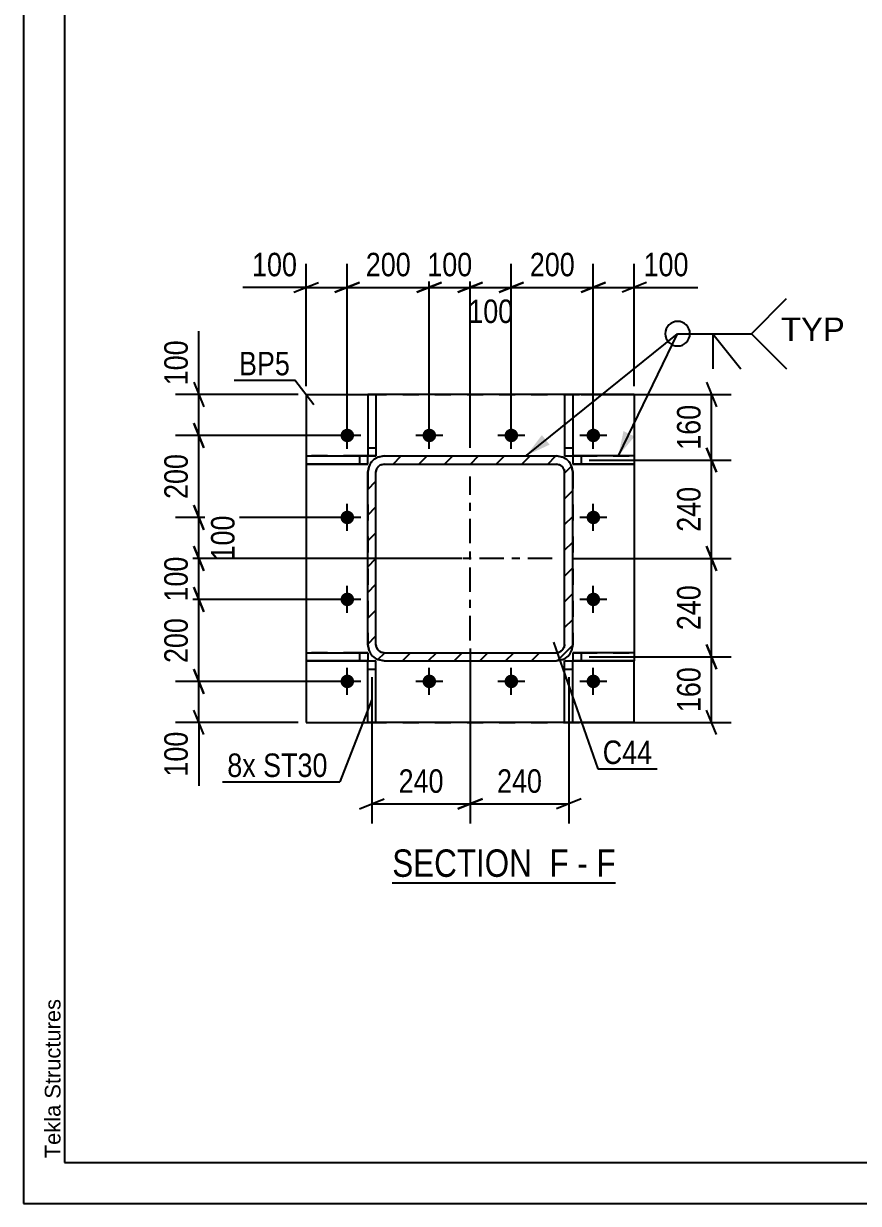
# Model space of a CAD drawing. Header units: millimetres. Extents: x -158 to 436, y -213 to 207.
# Drawn here: x -158.4 to -56.6, y -213.3 to -69.4 of the extents above; entities that cross this region are included whole.
import ezdxf

# ---------------------------------------------------------------- set-up
doc = ezdxf.new("R2010")
doc.units = ezdxf.units.MM
doc.linetypes.add('DXK_LINE_DOT2', pattern=[3.9198, 1.9599, -1.9599])
doc.linetypes.add('DXK_LINE_DOT3', pattern=[5.9187, 2.979, -0.9799, 0.9799, -0.9799])
doc.styles.add('Arial', font='ARIAL.TTF', dxfattribs={"height": 0.2})
doc.styles.add('Arial Narrow', font='ARIALN.TTF', dxfattribs={"height": 0.2})

# ---------------------------------------------------------------- blocks, each defined once
blk = doc.blocks.new('Unknown-284859241-1134')
at = {"color": 5, "linetype": 'Continuous'}
for p, q in [((-158.4, 206.66), (-158.4, -213.34)), ((-153.4, 201.66), (-153.4, -208.34)), ((-153.4, -208.34), (430.6, -208.34)), ((-158.4, -213.34), (435.6, -213.34))]:
    blk.add_line(p, q, dxfattribs=at)
at = {"color": 174, "linetype": 'Continuous', "style": 'Arial'}
blk.add_text('Tekla Structures', height=1.9102, rotation=90, dxfattribs=at).set_placement((-153.9, -207.84))
blk = doc.blocks.new('Unknown-284859241-11 - 3382')
at = {"color": 6, "linetype": 'Continuous'}
blk.add_line((-113.44, -174.26), (-86.22, -174.26), dxfattribs=at)
at = {"color": 0, "linetype": 'Continuous'}
for points in [[(-95.33, -173.51), (-95.33, -170.01), (-113.44, -170.01), (-113.44, -173.51)], [(-91.94, -173.51), (-91.94, -170.01), (-94.28, -170.01), (-94.28, -173.51)], [(-89.61, -173.51), (-89.61, -170.01), (-90.89, -170.01), (-90.89, -173.51)], [(-86.22, -173.51), (-86.22, -170.01), (-88.56, -170.01), (-88.56, -173.51)]]:
    blk.add_wipeout(points, dxfattribs=at)
at = {"color": 7, "linetype": 'Continuous', "style": 'Arial Narrow'}
for s, p in [('SECTION ', (-113.44, -173.51)), ('F', (-94.28, -173.51)), ('F', (-88.56, -173.51)), ('-', (-90.89, -173.51))]:
    blk.add_text(s, height=3.34, dxfattribs=at).set_placement(p)
blk = doc.blocks.new('Part-284859241-3432 - 3382')
at = {"color": 2, "linetype": 'Continuous'}
for p, q in [((-92.43, -114.67), (-92.43, -122.17)), ((-91.43, -114.67), (-92.43, -114.67)), ((-91.43, -114.67), (-91.43, -122.17)), ((-92.43, -121.17), (-91.43, -121.17)), ((-92.43, -122.17), (-91.43, -122.17)), ((-92.43, -122.17), (-91.43, -122.17))]:
    blk.add_line(p, q, dxfattribs=at)
at = {"color": 7, "linetype": 'DXK_LINE_DOT2'}
for p, q in [((-92.43, -114.67), (-91.43, -114.67)), ((-92.43, -121.17), (-91.43, -121.17)), ((-91.43, -122.17), (-91.43, -122.17))]:
    blk.add_line(p, q, dxfattribs=at)
blk = doc.blocks.new('Part-284859241-3452 - 3382')
at = {"color": 2, "linetype": 'Continuous'}
for p, q in [((-123.93, -122.17), (-123.93, -122.17)), ((-123.93, -122.17), (-117.43, -122.17)), ((-123.93, -122.17), (-123.93, -123.17)), ((-117.43, -122.17), (-116.43, -122.17)), ((-117.43, -122.17), (-117.43, -123.17)), ((-116.43, -123.17), (-116.43, -122.17)), ((-123.93, -123.17), (-117.43, -123.17)), ((-117.43, -123.17), (-123.93, -123.17)), ((-117.43, -123.17), (-116.43, -123.17)), ((-116.43, -123.17), (-117.43, -123.17)), ((-116.43, -123.17), (-116.43, -123.17))]:
    blk.add_line(p, q, dxfattribs=at)
at = {"color": 7, "linetype": 'DXK_LINE_DOT2'}
for p, q in [((-117.43, -122.17), (-123.93, -122.17)), ((-116.43, -122.17), (-117.43, -122.17)), ((-116.43, -122.17), (-116.43, -122.17)), ((-117.43, -123.17), (-117.43, -123.17))]:
    blk.add_line(p, q, dxfattribs=at)
blk = doc.blocks.new('Bolt-284859241-3397 - 3382')
at = {"linetype": 'Continuous'}
for points in [[(-118.93, -120.5), (-119.1, -120.48), (-119.26, -120.43), (-119.41, -120.34), (-119.54, -120.23), (-119.64, -120.09), (-119.71, -119.93), (-119.75, -119.76), (-119.75, -119.59), (-119.71, -119.42), (-119.64, -119.26), (-119.54, -119.12), (-119.41, -119.01), (-119.26, -118.92), (-119.1, -118.87), (-118.93, -118.85), (-118.76, -118.87), (-118.59, -118.92), (-118.44, -119.01), (-118.32, -119.12), (-118.21, -119.26), (-118.14, -119.42), (-118.11, -119.59), (-118.11, -119.76), (-118.14, -119.93), (-118.21, -120.09), (-118.32, -120.23), (-118.44, -120.34), (-118.59, -120.43), (-118.76, -120.48)], [(-108.93, -120.5), (-109.1, -120.48), (-109.26, -120.43), (-109.41, -120.34), (-109.54, -120.23), (-109.64, -120.09), (-109.71, -119.93), (-109.75, -119.76), (-109.75, -119.59), (-109.71, -119.42), (-109.64, -119.26), (-109.54, -119.12), (-109.41, -119.01), (-109.26, -118.92), (-109.1, -118.87), (-108.93, -118.85), (-108.76, -118.87), (-108.59, -118.92), (-108.44, -119.01), (-108.32, -119.12), (-108.21, -119.26), (-108.14, -119.42), (-108.11, -119.59), (-108.11, -119.76), (-108.14, -119.93), (-108.21, -120.09), (-108.32, -120.23), (-108.44, -120.34), (-108.59, -120.43), (-108.76, -120.48)], [(-98.93, -120.5), (-99.1, -120.48), (-99.26, -120.43), (-99.41, -120.34), (-99.54, -120.23), (-99.64, -120.09), (-99.71, -119.93), (-99.75, -119.76), (-99.75, -119.59), (-99.71, -119.42), (-99.64, -119.26), (-99.54, -119.12), (-99.41, -119.01), (-99.26, -118.92), (-99.1, -118.87), (-98.93, -118.85), (-98.76, -118.87), (-98.59, -118.92), (-98.44, -119.01), (-98.32, -119.12), (-98.21, -119.26), (-98.14, -119.42), (-98.11, -119.59), (-98.11, -119.76), (-98.14, -119.93), (-98.21, -120.09), (-98.32, -120.23), (-98.44, -120.34), (-98.59, -120.43), (-98.76, -120.48)], [(-88.93, -120.5), (-89.1, -120.48), (-89.26, -120.43), (-89.41, -120.34), (-89.54, -120.23), (-89.64, -120.09), (-89.71, -119.93), (-89.75, -119.76), (-89.75, -119.59), (-89.71, -119.42), (-89.64, -119.26), (-89.54, -119.12), (-89.41, -119.01), (-89.26, -118.92), (-89.1, -118.87), (-88.93, -118.85), (-88.76, -118.87), (-88.59, -118.92), (-88.44, -119.01), (-88.32, -119.12), (-88.21, -119.26), (-88.14, -119.42), (-88.11, -119.59), (-88.11, -119.76), (-88.14, -119.93), (-88.21, -120.09), (-88.32, -120.23), (-88.44, -120.34), (-88.59, -120.43), (-88.76, -120.48)], [(-118.93, -130.5), (-119.1, -130.48), (-119.26, -130.43), (-119.41, -130.34), (-119.54, -130.23), (-119.64, -130.09), (-119.71, -129.93), (-119.75, -129.76), (-119.75, -129.59), (-119.71, -129.42), (-119.64, -129.26), (-119.54, -129.12), (-119.41, -129.01), (-119.26, -128.92), (-119.1, -128.87), (-118.93, -128.85), (-118.76, -128.87), (-118.59, -128.92), (-118.44, -129.01), (-118.32, -129.12), (-118.21, -129.26), (-118.14, -129.42), (-118.11, -129.59), (-118.11, -129.76), (-118.14, -129.93), (-118.21, -130.09), (-118.32, -130.23), (-118.44, -130.34), (-118.59, -130.43), (-118.76, -130.48)], [(-88.93, -130.5), (-89.1, -130.48), (-89.26, -130.43), (-89.41, -130.34), (-89.54, -130.23), (-89.64, -130.09), (-89.71, -129.93), (-89.75, -129.76), (-89.75, -129.59), (-89.71, -129.42), (-89.64, -129.26), (-89.54, -129.12), (-89.41, -129.01), (-89.26, -128.92), (-89.1, -128.87), (-88.93, -128.85), (-88.76, -128.87), (-88.59, -128.92), (-88.44, -129.01), (-88.32, -129.12), (-88.21, -129.26), (-88.14, -129.42), (-88.11, -129.59), (-88.11, -129.76), (-88.14, -129.93), (-88.21, -130.09), (-88.32, -130.23), (-88.44, -130.34), (-88.59, -130.43), (-88.76, -130.48)], [(-118.93, -140.5), (-119.1, -140.48), (-119.26, -140.43), (-119.41, -140.34), (-119.54, -140.23), (-119.64, -140.09), (-119.71, -139.93), (-119.75, -139.76), (-119.75, -139.59), (-119.71, -139.42), (-119.64, -139.26), (-119.54, -139.12), (-119.41, -139.01), (-119.26, -138.92), (-119.1, -138.87), (-118.93, -138.85), (-118.76, -138.87), (-118.59, -138.92), (-118.44, -139.01), (-118.32, -139.12), (-118.21, -139.26), (-118.14, -139.42), (-118.11, -139.59), (-118.11, -139.76), (-118.14, -139.93), (-118.21, -140.09), (-118.32, -140.23), (-118.44, -140.34), (-118.59, -140.43), (-118.76, -140.48)], [(-88.93, -140.5), (-89.1, -140.48), (-89.26, -140.43), (-89.41, -140.34), (-89.54, -140.23), (-89.64, -140.09), (-89.71, -139.93), (-89.75, -139.76), (-89.75, -139.59), (-89.71, -139.42), (-89.64, -139.26), (-89.54, -139.12), (-89.41, -139.01), (-89.26, -138.92), (-89.1, -138.87), (-88.93, -138.85), (-88.76, -138.87), (-88.59, -138.92), (-88.44, -139.01), (-88.32, -139.12), (-88.21, -139.26), (-88.14, -139.42), (-88.11, -139.59), (-88.11, -139.76), (-88.14, -139.93), (-88.21, -140.09), (-88.32, -140.23), (-88.44, -140.34), (-88.59, -140.43), (-88.76, -140.48)], [(-118.93, -150.5), (-119.1, -150.48), (-119.26, -150.43), (-119.41, -150.34), (-119.54, -150.23), (-119.64, -150.09), (-119.71, -149.93), (-119.75, -149.76), (-119.75, -149.59), (-119.71, -149.42), (-119.64, -149.26), (-119.54, -149.12), (-119.41, -149.01), (-119.26, -148.92), (-119.1, -148.87), (-118.93, -148.85), (-118.76, -148.87), (-118.59, -148.92), (-118.44, -149.01), (-118.32, -149.12), (-118.21, -149.26), (-118.14, -149.42), (-118.11, -149.59), (-118.11, -149.76), (-118.14, -149.93), (-118.21, -150.09), (-118.32, -150.23), (-118.44, -150.34), (-118.59, -150.43), (-118.76, -150.48)], [(-108.93, -150.5), (-109.1, -150.48), (-109.26, -150.43), (-109.41, -150.34), (-109.54, -150.23), (-109.64, -150.09), (-109.71, -149.93), (-109.75, -149.76), (-109.75, -149.59), (-109.71, -149.42), (-109.64, -149.26), (-109.54, -149.12), (-109.41, -149.01), (-109.26, -148.92), (-109.1, -148.87), (-108.93, -148.85), (-108.76, -148.87), (-108.59, -148.92), (-108.44, -149.01), (-108.32, -149.12), (-108.21, -149.26), (-108.14, -149.42), (-108.11, -149.59), (-108.11, -149.76), (-108.14, -149.93), (-108.21, -150.09), (-108.32, -150.23), (-108.44, -150.34), (-108.59, -150.43), (-108.76, -150.48)], [(-98.93, -150.5), (-99.1, -150.48), (-99.26, -150.43), (-99.41, -150.34), (-99.54, -150.23), (-99.64, -150.09), (-99.71, -149.93), (-99.75, -149.76), (-99.75, -149.59), (-99.71, -149.42), (-99.64, -149.26), (-99.54, -149.12), (-99.41, -149.01), (-99.26, -148.92), (-99.1, -148.87), (-98.93, -148.85), (-98.76, -148.87), (-98.59, -148.92), (-98.44, -149.01), (-98.32, -149.12), (-98.21, -149.26), (-98.14, -149.42), (-98.11, -149.59), (-98.11, -149.76), (-98.14, -149.93), (-98.21, -150.09), (-98.32, -150.23), (-98.44, -150.34), (-98.59, -150.43), (-98.76, -150.48)], [(-88.93, -150.5), (-89.1, -150.48), (-89.26, -150.43), (-89.41, -150.34), (-89.54, -150.23), (-89.64, -150.09), (-89.71, -149.93), (-89.75, -149.76), (-89.75, -149.59), (-89.71, -149.42), (-89.64, -149.26), (-89.54, -149.12), (-89.41, -149.01), (-89.26, -148.92), (-89.1, -148.87), (-88.93, -148.85), (-88.76, -148.87), (-88.59, -148.92), (-88.44, -149.01), (-88.32, -149.12), (-88.21, -149.26), (-88.14, -149.42), (-88.11, -149.59), (-88.11, -149.76), (-88.14, -149.93), (-88.21, -150.09), (-88.32, -150.23), (-88.44, -150.34), (-88.59, -150.43), (-88.76, -150.48)]]:
    blk.add_hatch(color=1, dxfattribs=at).paths.add_polyline_path(points)
at = {"color": 1, "linetype": 'Continuous'}
for p, q in [((-118.93, -121.32), (-118.93, -118.02)), ((-108.93, -121.32), (-108.93, -118.02)), ((-98.93, -121.32), (-98.93, -118.02)), ((-88.93, -121.32), (-88.93, -118.02)), ((-117.28, -119.67), (-120.58, -119.67)), ((-107.28, -119.67), (-110.58, -119.67)), ((-97.28, -119.67), (-100.58, -119.67)), ((-87.28, -119.67), (-90.58, -119.67)), ((-118.93, -131.32), (-118.93, -128.02)), ((-88.93, -131.32), (-88.93, -128.02)), ((-117.28, -129.67), (-120.58, -129.67)), ((-87.28, -129.67), (-90.58, -129.67)), ((-118.93, -141.32), (-118.93, -138.02)), ((-88.93, -141.32), (-88.93, -138.02)), ((-117.28, -139.67), (-120.58, -139.67)), ((-87.28, -139.67), (-90.58, -139.67)), ((-118.93, -151.32), (-118.93, -148.02)), ((-108.93, -151.32), (-108.93, -148.02)), ((-98.93, -151.32), (-98.93, -148.02)), ((-88.93, -151.32), (-88.93, -148.02)), ((-117.28, -149.67), (-120.58, -149.67)), ((-107.28, -149.67), (-110.58, -149.67)), ((-97.28, -149.67), (-100.58, -149.67)), ((-87.28, -149.67), (-90.58, -149.67))]:
    blk.add_line(p, q, dxfattribs=at)
blk = doc.blocks.new('Part-284859241-3486 - 3382')
at = {"color": 2, "linetype": 'Continuous'}
for p, q in [((-123.93, -114.67), (-116.43, -114.67)), ((-123.93, -114.67), (-123.93, -114.67)), ((-123.93, -114.67), (-123.93, -122.17)), ((-92.43, -114.67), (-115.43, -114.67)), ((-83.93, -114.67), (-91.43, -114.67)), ((-83.93, -114.67), (-83.93, -114.67)), ((-83.93, -114.67), (-83.93, -122.17)), ((-123.93, -123.17), (-123.93, -146.17)), ((-83.93, -123.17), (-83.93, -146.17)), ((-123.93, -147.17), (-123.93, -154.67)), ((-83.93, -154.67), (-83.93, -147.17)), ((-123.93, -154.67), (-116.43, -154.67)), ((-92.43, -154.67), (-115.43, -154.67)), ((-83.93, -154.67), (-91.43, -154.67))]:
    blk.add_line(p, q, dxfattribs=at)
at = {"color": 7, "linetype": 'DXK_LINE_DOT2'}
for p, q in [((-123.93, -114.67), (-83.93, -114.67)), ((-116.43, -114.67), (-115.43, -114.67)), ((-91.43, -114.67), (-92.43, -114.67)), ((-123.93, -122.17), (-123.93, -123.17)), ((-83.93, -122.17), (-83.93, -123.17)), ((-123.93, -146.17), (-123.93, -147.17)), ((-83.93, -146.17), (-83.93, -147.17)), ((-123.93, -154.67), (-83.93, -154.67)), ((-116.43, -154.67), (-115.43, -154.67)), ((-91.43, -154.67), (-92.43, -154.67))]:
    blk.add_line(p, q, dxfattribs=at)
blk = doc.blocks.new('Part-284859241-3422 - 3382')
at = {"color": 2, "linetype": 'Continuous'}
for p, q in [((-92.43, -147.17), (-91.43, -147.17)), ((-92.43, -154.67), (-92.43, -147.17)), ((-92.43, -148.17), (-91.43, -148.17)), ((-91.43, -154.67), (-91.43, -147.17)), ((-92.43, -154.67), (-91.43, -154.67))]:
    blk.add_line(p, q, dxfattribs=at)
at = {"color": 7, "linetype": 'DXK_LINE_DOT2'}
for p, q in [((-92.43, -147.17), (-91.43, -147.17)), ((-92.43, -148.17), (-91.43, -148.17)), ((-91.43, -154.67), (-92.43, -154.67))]:
    blk.add_line(p, q, dxfattribs=at)
blk = doc.blocks.new('Part-284859241-3402 - 3382')
at = {"linetype": 'Continuous'}
h = blk.add_hatch(dxfattribs=at)
h.set_pattern_fill('', scale=0.7, style=0, pattern_type=0)
h.set_pattern_definition([(45, (-91.581, -123.4067), (-1.57154, 1.57154), [])])
h.paths.add_polyline_path([(-91.43, -124.17), (-91.58, -123.41), (-92.01, -122.76), (-92.66, -122.32), (-93.43, -122.17), (-114.43, -122.17), (-115.19, -122.32), (-115.84, -122.76), (-116.28, -123.41), (-116.43, -124.17), (-116.43, -145.17), (-116.28, -145.94), (-115.84, -146.59), (-115.19, -147.02), (-114.43, -147.17), (-93.43, -147.17), (-92.66, -147.02), (-92.01, -146.59), (-91.58, -145.94), (-91.43, -145.17)])
h.paths.add_polyline_path([(-92.5, -145.55), (-92.72, -145.88), (-93.05, -146.1), (-93.43, -146.17), (-114.43, -146.17), (-114.81, -146.1), (-115.14, -145.88), (-115.35, -145.55), (-115.43, -145.17), (-115.43, -124.17), (-115.35, -123.79), (-115.14, -123.47), (-114.81, -123.25), (-114.43, -123.17), (-93.43, -123.17), (-93.05, -123.25), (-92.72, -123.47), (-92.5, -123.79), (-92.43, -124.17), (-92.43, -145.17)])
at = {"color": 7, "linetype": 'DXK_LINE_DOT2'}
for p, q in [((-115.19, -122.33), (-114.43, -122.17)), ((-114.43, -122.17), (-93.43, -122.17)), ((-114.43, -122.17), (-114.43, -122.17)), ((-93.43, -122.17), (-93.43, -122.17)), ((-93.43, -122.17), (-92.66, -122.33)), ((-116.43, -124.17), (-116.28, -123.41)), ((-91.58, -123.41), (-91.43, -124.17)), ((-116.43, -124.17), (-116.43, -145.17)), ((-115.35, -123.79), (-115.43, -124.17)), ((-115.43, -124.17), (-115.43, -124.17)), ((-115.43, -145.17), (-115.43, -124.17)), ((-115.35, -123.79), (-115.35, -123.79)), ((-92.5, -123.79), (-92.5, -123.79)), ((-92.43, -124.17), (-92.5, -123.79)), ((-92.43, -124.17), (-92.43, -124.17)), ((-92.43, -145.17), (-92.43, -124.17)), ((-91.43, -124.17), (-91.43, -145.17)), ((-116.28, -145.94), (-116.43, -145.17)), ((-115.43, -145.17), (-115.43, -145.17)), ((-115.43, -145.17), (-115.35, -145.56)), ((-92.5, -145.56), (-92.43, -145.17)), ((-92.43, -145.17), (-92.43, -145.17)), ((-91.43, -145.17), (-91.58, -145.94)), ((-114.81, -146.1), (-114.43, -146.17)), ((-114.43, -146.17), (-114.43, -146.17)), ((-114.43, -146.17), (-93.43, -146.17)), ((-93.43, -146.17), (-93.05, -146.1)), ((-93.43, -146.17), (-93.43, -146.17))]:
    blk.add_line(p, q, dxfattribs=at)
at = {"color": 2, "linetype": 'Continuous'}
for p, q in [((-114.43, -122.17), (-115.19, -122.32)), ((-114.43, -122.17), (-93.43, -122.17)), ((-92.66, -122.32), (-93.43, -122.17)), ((-116.28, -123.41), (-116.43, -124.17)), ((-114.43, -123.17), (-114.81, -123.25)), ((-114.81, -123.25), (-114.43, -123.17)), ((-114.43, -123.17), (-114.43, -123.17)), ((-114.43, -123.17), (-93.43, -123.17)), ((-114.43, -123.17), (-93.43, -123.17)), ((-93.43, -123.17), (-93.43, -123.17)), ((-93.05, -123.25), (-93.43, -123.17)), ((-93.43, -123.17), (-93.05, -123.25)), ((-91.43, -124.17), (-91.58, -123.41)), ((-116.43, -145.17), (-116.43, -124.17)), ((-115.43, -124.17), (-115.35, -123.79)), ((-115.43, -145.17), (-115.43, -124.17)), ((-92.5, -123.79), (-92.43, -124.17)), ((-92.43, -145.17), (-92.43, -124.17)), ((-91.43, -145.17), (-91.43, -124.17)), ((-116.43, -145.17), (-116.28, -145.94)), ((-115.35, -145.55), (-115.43, -145.17)), ((-92.43, -145.17), (-92.5, -145.55)), ((-91.58, -145.94), (-91.43, -145.17)), ((-116.28, -145.94), (-116.28, -145.94)), ((-116.28, -145.94), (-116.28, -145.94)), ((-114.43, -146.17), (-114.81, -146.1)), ((-114.43, -146.17), (-93.43, -146.17)), ((-93.05, -146.1), (-93.43, -146.17)), ((-91.58, -145.94), (-91.58, -145.94)), ((-91.58, -145.94), (-91.58, -145.94)), ((-114.43, -147.17), (-115.19, -147.02)), ((-115.19, -147.02), (-114.43, -147.17)), ((-114.43, -147.17), (-93.43, -147.17)), ((-114.43, -147.17), (-114.43, -147.17)), ((-114.43, -147.17), (-93.43, -147.17)), ((-92.66, -147.02), (-93.43, -147.17)), ((-93.43, -147.17), (-92.66, -147.02)), ((-93.43, -147.17), (-93.43, -147.17))]:
    blk.add_line(p, q, dxfattribs=at)
at = {"color": 7, "linetype": 'DXK_LINE_DOT3'}
for p, q in [((-103.93, -144.67), (-103.93, -124.67)), ((-93.93, -134.67), (-113.93, -134.67))]:
    blk.add_line(p, q, dxfattribs=at)
at = {"color": 2, "linetype": 'Continuous'}
for centre, radius, start, end in [((-114.43, -124.17), 2, 112.5, 157.5), ((-114.43, -124.17), 1, 112.5, 157.5), ((-114.43, -124.17), 1, 112.5, 157.5), ((-93.43, -124.17), 1, 22.5, 67.5), ((-93.43, -124.17), 1, 22.5, 67.5), ((-93.43, -124.17), 2, 22.5, 67.5), ((-114.43, -145.17), 2, 202.5, 247.5), ((-114.43, -145.17), 2, 202.5, 247.5), ((-114.43, -145.17), 1, 202.5, 247.5), ((-93.43, -145.17), 1, 292.5, 337.5), ((-93.43, -145.17), 2, 292.5, 337.5), ((-93.43, -145.17), 2, 292.5, 337.5)]:
    blk.add_arc(centre, radius, start, end, dxfattribs=at)
at = {"color": 7, "linetype": 'DXK_LINE_DOT2'}
for centre, radius, start, end in [((-114.43, -124.17), 2, 112.5, 157.5), ((-93.43, -124.17), 2, 22.5, 67.5), ((-114.43, -145.17), 1, 202.5, 247.5), ((-93.43, -145.17), 1, 292.5, 337.5)]:
    blk.add_arc(centre, radius, start, end, dxfattribs=at)
blk = doc.blocks.new('Part-284859241-3417 - 3382')
at = {"color": 2, "linetype": 'Continuous'}
for p, q in [((-116.43, -147.17), (-115.43, -147.17)), ((-116.43, -154.67), (-116.43, -147.17)), ((-116.43, -148.17), (-115.43, -148.17)), ((-115.43, -154.67), (-115.43, -147.17)), ((-116.43, -154.67), (-115.43, -154.67))]:
    blk.add_line(p, q, dxfattribs=at)
at = {"color": 7, "linetype": 'DXK_LINE_DOT2'}
for p, q in [((-116.43, -147.17), (-115.43, -147.17)), ((-116.43, -148.17), (-115.43, -148.17)), ((-115.43, -154.67), (-116.43, -154.67))]:
    blk.add_line(p, q, dxfattribs=at)
blk = doc.blocks.new('Part-284859241-3427 - 3382')
at = {"color": 2, "linetype": 'Continuous'}
for p, q in [((-116.43, -114.67), (-116.43, -122.17)), ((-115.43, -114.67), (-116.43, -114.67)), ((-115.43, -114.67), (-115.43, -122.17)), ((-116.43, -121.17), (-115.43, -121.17)), ((-115.43, -122.17), (-116.43, -122.17)), ((-116.43, -122.17), (-115.43, -122.17))]:
    blk.add_line(p, q, dxfattribs=at)
at = {"color": 7, "linetype": 'DXK_LINE_DOT2'}
for p, q in [((-116.43, -114.67), (-115.43, -114.67)), ((-116.43, -121.17), (-115.43, -121.17)), ((-116.43, -122.17), (-116.43, -122.17))]:
    blk.add_line(p, q, dxfattribs=at)
blk = doc.blocks.new('Part-284859241-3437 - 3382')
at = {"color": 2, "linetype": 'Continuous'}
for p, q in [((-90.43, -146.17), (-91.43, -146.17)), ((-91.43, -146.17), (-91.43, -147.17)), ((-90.43, -146.17), (-90.43, -147.17)), ((-83.93, -146.17), (-90.43, -146.17)), ((-83.93, -146.17), (-83.93, -147.17)), ((-91.43, -147.17), (-90.43, -147.17)), ((-90.43, -147.17), (-91.43, -147.17)), ((-90.43, -147.17), (-83.93, -147.17)), ((-83.93, -147.17), (-90.43, -147.17)), ((-83.93, -147.17), (-83.93, -147.17))]:
    blk.add_line(p, q, dxfattribs=at)
at = {"color": 7, "linetype": 'DXK_LINE_DOT2'}
for p, q in [((-91.43, -146.17), (-90.43, -146.17)), ((-90.43, -146.17), (-83.93, -146.17)), ((-91.43, -147.17), (-91.43, -147.17)), ((-91.43, -147.17), (-91.43, -147.17)), ((-90.43, -147.17), (-90.43, -147.17)), ((-83.93, -147.17), (-83.93, -147.17))]:
    blk.add_line(p, q, dxfattribs=at)
blk = doc.blocks.new('Part-284859241-3442 - 3382')
at = {"color": 2, "linetype": 'Continuous'}
for p, q in [((-90.43, -122.17), (-91.43, -122.17)), ((-91.43, -122.17), (-91.43, -123.17)), ((-90.43, -122.17), (-90.43, -123.17)), ((-83.93, -122.17), (-90.43, -122.17)), ((-83.93, -122.17), (-83.93, -123.17)), ((-91.43, -123.17), (-90.43, -123.17)), ((-90.43, -123.17), (-91.43, -123.17)), ((-91.43, -123.17), (-91.43, -123.17)), ((-91.43, -123.17), (-91.43, -123.17)), ((-90.43, -123.17), (-83.93, -123.17)), ((-83.93, -123.17), (-90.43, -123.17)), ((-83.93, -123.17), (-83.93, -123.17))]:
    blk.add_line(p, q, dxfattribs=at)
at = {"color": 7, "linetype": 'DXK_LINE_DOT2'}
for p, q in [((-91.43, -122.17), (-90.43, -122.17)), ((-90.43, -122.17), (-83.93, -122.17)), ((-90.43, -123.17), (-90.43, -123.17)), ((-83.93, -123.17), (-83.93, -123.17))]:
    blk.add_line(p, q, dxfattribs=at)
blk = doc.blocks.new('Part-284859241-3447 - 3382')
at = {"color": 2, "linetype": 'Continuous'}
for p, q in [((-123.93, -146.17), (-123.93, -146.17)), ((-123.93, -146.17), (-117.43, -146.17)), ((-123.93, -146.17), (-123.93, -147.17)), ((-117.43, -146.17), (-116.43, -146.17)), ((-117.43, -146.17), (-117.43, -147.17)), ((-116.43, -146.17), (-116.43, -147.17)), ((-123.93, -147.17), (-117.43, -147.17)), ((-117.43, -147.17), (-123.93, -147.17)), ((-117.43, -147.17), (-116.43, -147.17)), ((-116.43, -147.17), (-117.43, -147.17))]:
    blk.add_line(p, q, dxfattribs=at)
at = {"color": 7, "linetype": 'DXK_LINE_DOT2'}
for p, q in [((-117.43, -146.17), (-123.93, -146.17)), ((-116.43, -146.17), (-117.43, -146.17)), ((-116.43, -146.17), (-116.43, -146.17)), ((-117.43, -147.17), (-117.43, -147.17)), ((-116.43, -147.17), (-116.43, -147.17)), ((-116.43, -147.17), (-116.43, -147.17))]:
    blk.add_line(p, q, dxfattribs=at)
blk = doc.blocks.new('StraightDimension-284859241-3580 - 3382')
at = {"color": 7, "linetype": 'Continuous'}
for p, q in [((-103.93, -121.17), (-103.93, -99.21)), ((-98.93, -118.67), (-98.93, -99.21)), ((-105.43, -102.21), (-102.43, -101.01)), ((-103.93, -101.61), (-98.93, -101.61)), ((-97.43, -101.01), (-100.43, -102.21))]:
    blk.add_line(p, q, dxfattribs=at)
at = {"color": 0}
blk.add_wipeout([(-98.09, -106.56), (-98.09, -102.36), (-104.77, -102.36), (-104.77, -106.56)], dxfattribs=at)
at = {"color": 3, "style": 'Arial Narrow'}
blk.add_text('100', height=2.863, dxfattribs=at).set_placement((-104.17, -105.96))
blk = doc.blocks.new('StraightDimension-284859241-3667 - 3382')
at = {"color": 7, "linetype": 'Continuous'}
for p, q in [((-75.11, -145.17), (-73.91, -148.17)), ((-89.43, -146.67), (-72.11, -146.67)), ((-74.51, -154.67), (-74.51, -146.67)), ((-73.91, -156.17), (-75.11, -153.17)), ((-90.43, -154.67), (-72.11, -154.67))]:
    blk.add_line(p, q, dxfattribs=at)
at = {"color": 0}
blk.add_wipeout([(-75.26, -147.33), (-79.46, -147.33), (-79.46, -154.02), (-75.26, -154.02)], dxfattribs=at)
at = {"color": 3, "style": 'Arial Narrow'}
blk.add_text('160', height=2.863, rotation=90.0002, dxfattribs=at).set_placement((-75.86, -153.42))
blk = doc.blocks.new('StraightDimension-284859241-3530 - 3382')
at = {"color": 7, "linetype": 'Continuous'}
for p, q in [((-137.63, -138.2), (-136.43, -141.2)), ((-119.93, -139.7), (-139.88, -139.7)), ((-137.03, -149.67), (-137.03, -139.7)), ((-136.43, -151.17), (-137.63, -148.17)), ((-119.93, -149.67), (-139.88, -149.67))]:
    blk.add_line(p, q, dxfattribs=at)
at = {"color": 0}
blk.add_wipeout([(-137.78, -141.34), (-141.98, -141.34), (-141.98, -148.03), (-137.78, -148.03)], dxfattribs=at)
at = {"color": 3, "style": 'Arial Narrow'}
blk.add_text('200', height=2.863, rotation=90.0002, dxfattribs=at).set_placement((-138.38, -147.43))
blk = doc.blocks.new('StraightDimension-284859241-3639 - 3382')
at = {"color": 7, "linetype": 'Continuous'}
for p, q in [((-75.11, -113.17), (-73.91, -116.17)), ((-90.43, -114.67), (-72.11, -114.67)), ((-74.51, -122.67), (-74.51, -114.67)), ((-73.91, -124.17), (-75.11, -121.17)), ((-89.43, -122.67), (-72.11, -122.67))]:
    blk.add_line(p, q, dxfattribs=at)
at = {"color": 0}
blk.add_wipeout([(-75.26, -115.33), (-79.46, -115.33), (-79.46, -122.02), (-75.26, -122.02)], dxfattribs=at)
at = {"color": 3, "style": 'Arial Narrow'}
blk.add_text('160', height=2.863, rotation=90.0002, dxfattribs=at).set_placement((-75.86, -121.42))
blk = doc.blocks.new('StraightDimension-284859241-3492 - 3382')
at = {"color": 7, "linetype": 'Continuous'}
for p, q in [((-137.03, -114.67), (-137.03, -106.94)), ((-137.03, -114.67), (-137.03, -106.94)), ((-137.63, -113.17), (-136.43, -116.17)), ((-124.93, -114.67), (-139.88, -114.67)), ((-137.03, -119.67), (-137.03, -114.67)), ((-136.43, -121.17), (-137.63, -118.17)), ((-119.93, -119.67), (-139.88, -119.67))]:
    blk.add_line(p, q, dxfattribs=at)
at = {"color": 0}
blk.add_wipeout([(-137.78, -107.47), (-141.98, -107.47), (-141.98, -114.15), (-137.78, -114.15)], dxfattribs=at)
at = {"color": 3, "style": 'Arial Narrow'}
blk.add_text('100', height=2.863, rotation=90.0002, dxfattribs=at).set_placement((-138.38, -113.55))
blk = doc.blocks.new('StraightDimension-284859241-3649 - 3382')
at = {"color": 7, "linetype": 'Continuous'}
for p, q in [((-75.11, -121.17), (-73.91, -124.17)), ((-89.43, -122.67), (-72.11, -122.67)), ((-74.51, -134.67), (-74.51, -122.67)), ((-73.91, -136.17), (-75.11, -133.17)), ((-91.43, -134.67), (-72.11, -134.67))]:
    blk.add_line(p, q, dxfattribs=at)
at = {"color": 0}
blk.add_wipeout([(-75.26, -125.33), (-79.46, -125.33), (-79.46, -132.02), (-75.26, -132.02)], dxfattribs=at)
at = {"color": 3, "style": 'Arial Narrow'}
blk.add_text('240', height=2.863, rotation=90.0002, dxfattribs=at).set_placement((-75.86, -131.42))
blk = doc.blocks.new('StraightDimension-284859241-3504 - 3382')
at = {"color": 7, "linetype": 'Continuous'}
for p, q in [((-137.63, -118.17), (-136.43, -121.17)), ((-119.93, -119.67), (-139.88, -119.67)), ((-137.03, -129.67), (-137.03, -119.67)), ((-136.43, -131.17), (-137.63, -128.17)), ((-119.93, -129.67), (-139.88, -129.67))]:
    blk.add_line(p, q, dxfattribs=at)
at = {"color": 0}
blk.add_wipeout([(-137.78, -121.33), (-141.98, -121.33), (-141.98, -128.02), (-137.78, -128.02)], dxfattribs=at)
at = {"color": 3, "style": 'Arial Narrow'}
blk.add_text('200', height=2.863, rotation=90.0002, dxfattribs=at).set_placement((-138.38, -127.42))
blk = doc.blocks.new('StraightDimension-284859241-3514 - 3382')
at = {"color": 7, "linetype": 'Continuous'}
for p, q in [((-137.63, -128.17), (-136.43, -131.17)), ((-119.93, -129.67), (-139.43, -129.67)), ((-137.03, -134.67), (-137.03, -129.67)), ((-136.43, -136.17), (-137.63, -133.17)), ((-104.93, -134.67), (-139.43, -134.67))]:
    blk.add_line(p, q, dxfattribs=at)
at = {"color": 0}
blk.add_wipeout([(-132.08, -128.83), (-136.28, -128.83), (-136.28, -135.52), (-132.08, -135.52)], dxfattribs=at)
at = {"color": 3, "style": 'Arial Narrow'}
blk.add_text('100', height=2.863, rotation=90.0002, dxfattribs=at).set_placement((-132.68, -134.92))
blk = doc.blocks.new('StraightDimension-284859241-3522 - 3382')
at = {"color": 7, "linetype": 'Continuous'}
for p, q in [((-137.63, -133.17), (-136.43, -136.17)), ((-104.93, -134.67), (-139.88, -134.67)), ((-137.03, -139.7), (-137.03, -134.67)), ((-136.43, -141.2), (-137.63, -138.2)), ((-119.93, -139.7), (-139.88, -139.7))]:
    blk.add_line(p, q, dxfattribs=at)
at = {"color": 0}
blk.add_wipeout([(-137.78, -133.84), (-141.98, -133.84), (-141.98, -140.53), (-137.78, -140.53)], dxfattribs=at)
at = {"color": 3, "style": 'Arial Narrow'}
blk.add_text('100', height=2.863, rotation=90.0002, dxfattribs=at).set_placement((-138.38, -139.93))
blk = doc.blocks.new('StraightDimension-284859241-3540 - 3382')
at = {"color": 7, "linetype": 'Continuous'}
for p, q in [((-137.63, -148.17), (-136.43, -151.17)), ((-119.93, -149.67), (-139.88, -149.67)), ((-137.03, -154.67), (-137.03, -149.67)), ((-136.43, -156.17), (-137.63, -153.17)), ((-124.93, -154.67), (-139.88, -154.67)), ((-137.03, -154.67), (-137.03, -162.41)), ((-137.03, -154.67), (-137.03, -162.41))]:
    blk.add_line(p, q, dxfattribs=at)
at = {"color": 0}
blk.add_wipeout([(-137.78, -155.2), (-141.98, -155.2), (-141.98, -161.88), (-137.78, -161.88)], dxfattribs=at)
at = {"color": 3, "style": 'Arial Narrow'}
blk.add_text('100', height=2.863, rotation=90.0002, dxfattribs=at).set_placement((-138.38, -161.28))
blk = doc.blocks.new('StraightDimension-284859241-3551 - 3382')
at = {"color": 7, "linetype": 'Continuous'}
for p, q in [((-123.93, -113.67), (-123.93, -98.76)), ((-118.93, -118.67), (-118.93, -98.76)), ((-123.93, -101.61), (-131.66, -101.61)), ((-123.93, -101.61), (-131.66, -101.61)), ((-125.43, -102.21), (-122.43, -101.01)), ((-123.93, -101.61), (-118.93, -101.61)), ((-117.43, -101.01), (-120.43, -102.21))]:
    blk.add_line(p, q, dxfattribs=at)
at = {"color": 0}
blk.add_wipeout([(-124.45, -100.86), (-124.45, -96.66), (-131.14, -96.66), (-131.14, -100.86)], dxfattribs=at)
at = {"color": 3, "style": 'Arial Narrow'}
blk.add_text('100', height=2.863, dxfattribs=at).set_placement((-130.54, -100.26))
blk = doc.blocks.new('StraightDimension-284859241-3562 - 3382')
at = {"color": 7, "linetype": 'Continuous'}
for p, q in [((-118.93, -118.67), (-118.93, -98.76)), ((-108.93, -118.67), (-108.93, -98.76)), ((-120.43, -102.21), (-117.43, -101.01)), ((-118.93, -101.61), (-108.93, -101.61)), ((-107.43, -101.01), (-110.43, -102.21))]:
    blk.add_line(p, q, dxfattribs=at)
at = {"color": 0}
blk.add_wipeout([(-110.59, -100.86), (-110.59, -96.66), (-117.27, -96.66), (-117.27, -100.86)], dxfattribs=at)
at = {"color": 3, "style": 'Arial Narrow'}
blk.add_text('200', height=2.863, dxfattribs=at).set_placement((-116.67, -100.26))
blk = doc.blocks.new('StraightDimension-284859241-3572 - 3382')
at = {"color": 7, "linetype": 'Continuous'}
for p, q in [((-108.93, -118.67), (-108.93, -98.76)), ((-103.93, -121.17), (-103.93, -98.76)), ((-110.43, -102.21), (-107.43, -101.01)), ((-108.93, -101.61), (-103.93, -101.61)), ((-102.43, -101.01), (-105.43, -102.21))]:
    blk.add_line(p, q, dxfattribs=at)
at = {"color": 0}
blk.add_wipeout([(-103.09, -100.86), (-103.09, -96.66), (-109.77, -96.66), (-109.77, -100.86)], dxfattribs=at)
at = {"color": 3, "style": 'Arial Narrow'}
blk.add_text('100', height=2.863, dxfattribs=at).set_placement((-109.17, -100.26))
blk = doc.blocks.new('StraightDimension-284859241-3588 - 3382')
at = {"color": 7, "linetype": 'Continuous'}
for p, q in [((-98.93, -118.67), (-98.93, -98.76)), ((-88.93, -118.67), (-88.93, -98.76)), ((-100.43, -102.21), (-97.43, -101.01)), ((-98.93, -101.61), (-88.93, -101.61)), ((-87.43, -101.01), (-90.43, -102.21))]:
    blk.add_line(p, q, dxfattribs=at)
at = {"color": 0}
blk.add_wipeout([(-90.59, -100.86), (-90.59, -96.66), (-97.27, -96.66), (-97.27, -100.86)], dxfattribs=at)
at = {"color": 3, "style": 'Arial Narrow'}
blk.add_text('200', height=2.863, dxfattribs=at).set_placement((-96.67, -100.26))
blk = doc.blocks.new('StraightDimension-284859241-3598 - 3382')
at = {"color": 7, "linetype": 'Continuous'}
for p, q in [((-88.93, -118.67), (-88.93, -98.76)), ((-83.93, -113.67), (-83.93, -98.76)), ((-90.43, -102.21), (-87.43, -101.01)), ((-88.93, -101.61), (-83.93, -101.61)), ((-82.43, -101.01), (-85.43, -102.21)), ((-83.93, -101.61), (-76.19, -101.61)), ((-83.93, -101.61), (-76.19, -101.61))]:
    blk.add_line(p, q, dxfattribs=at)
at = {"color": 0}
blk.add_wipeout([(-76.72, -100.86), (-76.72, -96.66), (-83.4, -96.66), (-83.4, -100.86)], dxfattribs=at)
at = {"color": 3, "style": 'Arial Narrow'}
blk.add_text('100', height=2.863, dxfattribs=at).set_placement((-82.8, -100.26))
blk = doc.blocks.new('StraightDimension-284859241-3609 - 3382')
at = {"color": 7, "linetype": 'Continuous'}
for p, q in [((-103.93, -145.67), (-103.93, -167.01)), ((-91.93, -149.17), (-91.93, -167.01)), ((-105.43, -165.21), (-102.43, -164.01)), ((-90.43, -164.01), (-93.43, -165.21)), ((-103.93, -164.61), (-91.93, -164.61))]:
    blk.add_line(p, q, dxfattribs=at)
at = {"color": 0}
blk.add_wipeout([(-94.59, -163.86), (-94.59, -159.66), (-101.27, -159.66), (-101.27, -163.86)], dxfattribs=at)
at = {"color": 3, "style": 'Arial Narrow'}
blk.add_text('240', height=2.863, dxfattribs=at).set_placement((-100.67, -163.26))
blk = doc.blocks.new('StraightDimension-284859241-3624 - 3382')
at = {"color": 7, "linetype": 'Continuous'}
for p, q in [((-103.93, -145.67), (-103.93, -167.01)), ((-115.93, -149.17), (-115.93, -167.01)), ((-117.43, -165.21), (-114.43, -164.01)), ((-102.43, -164.01), (-105.43, -165.21)), ((-115.93, -164.61), (-103.93, -164.61))]:
    blk.add_line(p, q, dxfattribs=at)
at = {"color": 0}
blk.add_wipeout([(-106.59, -163.86), (-106.59, -159.66), (-113.27, -159.66), (-113.27, -163.86)], dxfattribs=at)
at = {"color": 3, "style": 'Arial Narrow'}
blk.add_text('240', height=2.863, dxfattribs=at).set_placement((-112.67, -163.26))
blk = doc.blocks.new('StraightDimension-284859241-3658 - 3382')
at = {"color": 7, "linetype": 'Continuous'}
for p, q in [((-75.11, -133.17), (-73.91, -136.17)), ((-91.43, -134.67), (-72.11, -134.67)), ((-74.51, -146.67), (-74.51, -134.67)), ((-73.91, -148.17), (-75.11, -145.17)), ((-89.43, -146.67), (-72.11, -146.67))]:
    blk.add_line(p, q, dxfattribs=at)
at = {"color": 0}
blk.add_wipeout([(-75.26, -137.33), (-79.46, -137.33), (-79.46, -144.02), (-75.26, -144.02)], dxfattribs=at)
at = {"color": 3, "style": 'Arial Narrow'}
blk.add_text('240', height=2.863, rotation=90.0002, dxfattribs=at).set_placement((-75.86, -143.42))
blk = doc.blocks.new('Mark-284859241-3398 - 3382')
at = {"color": 0}
blk.add_wipeout([(-81.75, -159.75), (-81.75, -156.75), (-87.78, -156.75), (-87.78, -159.75)], dxfattribs=at)
blk.add_wipeout([(-81.75, -159.75), (-81.75, -156.75), (-87.78, -156.75), (-87.78, -159.75)], dxfattribs=at)
at = {"color": 30, "linetype": 'Continuous'}
for p, q in [((-93.8, -144.87), (-88.38, -160.35)), ((-88.38, -160.35), (-81.15, -160.35))]:
    blk.add_line(p, q, dxfattribs=at)
at = {"color": 3, "style": 'Arial Narrow'}
blk.add_text('C44', height=2.863, dxfattribs=at).set_placement((-87.78, -159.75))
blk = doc.blocks.new('Mark-284859241-3482 - 3382')
at = {"color": 0}
blk.add_wipeout([(-125.92, -112.34), (-125.92, -109.34), (-132.13, -109.34), (-132.13, -112.34)], dxfattribs=at)
blk.add_wipeout([(-125.92, -112.34), (-125.92, -109.34), (-132.13, -109.34), (-132.13, -112.34)], dxfattribs=at)
at = {"color": 30, "linetype": 'Continuous'}
for p in [(-132.73, -112.94), (-122.99, -115.92)]:
    blk.add_line(p, (-125.32, -112.94), dxfattribs=at)
at = {"color": 3, "style": 'Arial Narrow'}
blk.add_text('BP5', height=2.863, dxfattribs=at).set_placement((-132.13, -112.34))
blk = doc.blocks.new('WeldMark-284859241-3677 - 3382')
at = {"linetype": 'Continuous'}
for points in [[(-83.9, -119.8), (-85.88, -122.17), (-85.25, -119.15)], [(-94.26, -120.8), (-97.07, -122.1), (-95.2, -119.63)]]:
    blk.add_hatch(color=30, dxfattribs=at).paths.add_polyline_path(points)
at = {"color": 30, "linetype": 'Continuous'}
for p, q in [((-97.07, -122.1), (-78.65, -107.26)), ((-85.88, -122.17), (-78.65, -107.26)), ((-78.65, -107.26), (-69.65, -107.26))]:
    blk.add_line(p, q, dxfattribs=at)
at = {"color": 3, "linetype": 'Continuous'}
for q in [(-70.93, -111.54), (-74.36, -111.54)]:
    blk.add_line((-74.36, -107.26), q, dxfattribs=at)
for start, end in [(90, 270), (270, 90)]:
    blk.add_arc((-78.65, -107.26), 1.5, start, end, dxfattribs=at)
at = {"color": 0, "linetype": 'Continuous'}
blk.add_wipeout([(-58.27, -108.16), (-58.27, -105.16), (-66.05, -105.16), (-66.05, -108.16)], dxfattribs=at)
blk.add_wipeout([(-58.27, -108.16), (-58.27, -105.16), (-66.05, -105.16), (-66.05, -108.16)], dxfattribs=at)
at = {"color": 3, "linetype": 'Continuous'}
for q in [(-65.36, -102.97), (-65.36, -111.54)]:
    blk.add_line((-69.65, -107.26), q, dxfattribs=at)
at = {"color": 3, "linetype": 'Continuous', "style": 'Arial'}
blk.add_text('TYP', height=2.865, dxfattribs=at).set_placement((-66.05, -108.16))
blk = doc.blocks.new('MarkSet-284859241-3728 - 3382')
at = {"color": 30, "linetype": 'Continuous'}
blk.add_line((-115.93, -151.9), (-119.83, -161.93), dxfattribs=at)
at = {"color": 0}
for points in [[(-130.09, -161.33), (-130.09, -158.33), (-133.56, -158.33), (-133.56, -161.33)], [(-121.33, -161.33), (-121.33, -158.33), (-129.19, -158.33), (-129.19, -161.33)]]:
    blk.add_wipeout(points, dxfattribs=at)
for points in [[(-130.09, -161.33), (-130.09, -158.33), (-133.56, -158.33), (-133.56, -161.33)], [(-121.33, -161.33), (-121.33, -158.33), (-129.19, -158.33), (-129.19, -161.33)]]:
    blk.add_wipeout(points, dxfattribs=at)
at = {"color": 30, "linetype": 'Continuous'}
blk.add_line((-134.16, -161.93), (-119.83, -161.93), dxfattribs=at)
at = {"color": 3, "style": 'Arial Narrow'}
for s, p in [('8x', (-133.56, -161.33)), ('ST30', (-129.19, -161.33))]:
    blk.add_text(s, height=2.863, dxfattribs=at).set_placement(p)

msp = doc.modelspace()

# ---------------------------------------------------------------- block references
for name in ['Unknown-284859241-1134', 'Part-284859241-3486 - 3382', 'Part-284859241-3427 - 3382', 'Part-284859241-3432 - 3382', 'Bolt-284859241-3397 - 3382', 'Part-284859241-3452 - 3382', 'Part-284859241-3402 - 3382', 'Part-284859241-3442 - 3382', 'Part-284859241-3447 - 3382', 'Part-284859241-3437 - 3382', 'Part-284859241-3417 - 3382', 'Part-284859241-3422 - 3382']:
    msp.add_blockref(name, (0, 0))

# ---------------------------------------------------------------- next in the draw order: block references
for name in ['StraightDimension-284859241-3580 - 3382', 'StraightDimension-284859241-3492 - 3382', 'StraightDimension-284859241-3639 - 3382', 'StraightDimension-284859241-3530 - 3382', 'StraightDimension-284859241-3667 - 3382', 'Unknown-284859241-11 - 3382']:
    msp.add_blockref(name, (0, 0))

# ---------------------------------------------------------------- next in the draw order: block references
for name in ['StraightDimension-284859241-3588 - 3382', 'StraightDimension-284859241-3504 - 3382', 'StraightDimension-284859241-3649 - 3382', 'StraightDimension-284859241-3609 - 3382', 'StraightDimension-284859241-3540 - 3382']:
    msp.add_blockref(name, (0, 0))

# ---------------------------------------------------------------- next in the draw order: block references
for name in ['StraightDimension-284859241-3551 - 3382', 'StraightDimension-284859241-3598 - 3382', 'StraightDimension-284859241-3514 - 3382', 'StraightDimension-284859241-3658 - 3382', 'StraightDimension-284859241-3624 - 3382']:
    msp.add_blockref(name, (0, 0))

# ---------------------------------------------------------------- next in the draw order: block references
for name in ['StraightDimension-284859241-3562 - 3382', 'WeldMark-284859241-3677 - 3382', 'Mark-284859241-3482 - 3382', 'StraightDimension-284859241-3522 - 3382', 'Mark-284859241-3398 - 3382', 'MarkSet-284859241-3728 - 3382']:
    msp.add_blockref(name, (0, 0))

# ---------------------------------------------------------------- next in the draw order: block references
msp.add_blockref('StraightDimension-284859241-3572 - 3382', (0, 0))

doc.saveas('drawing.dxf')
